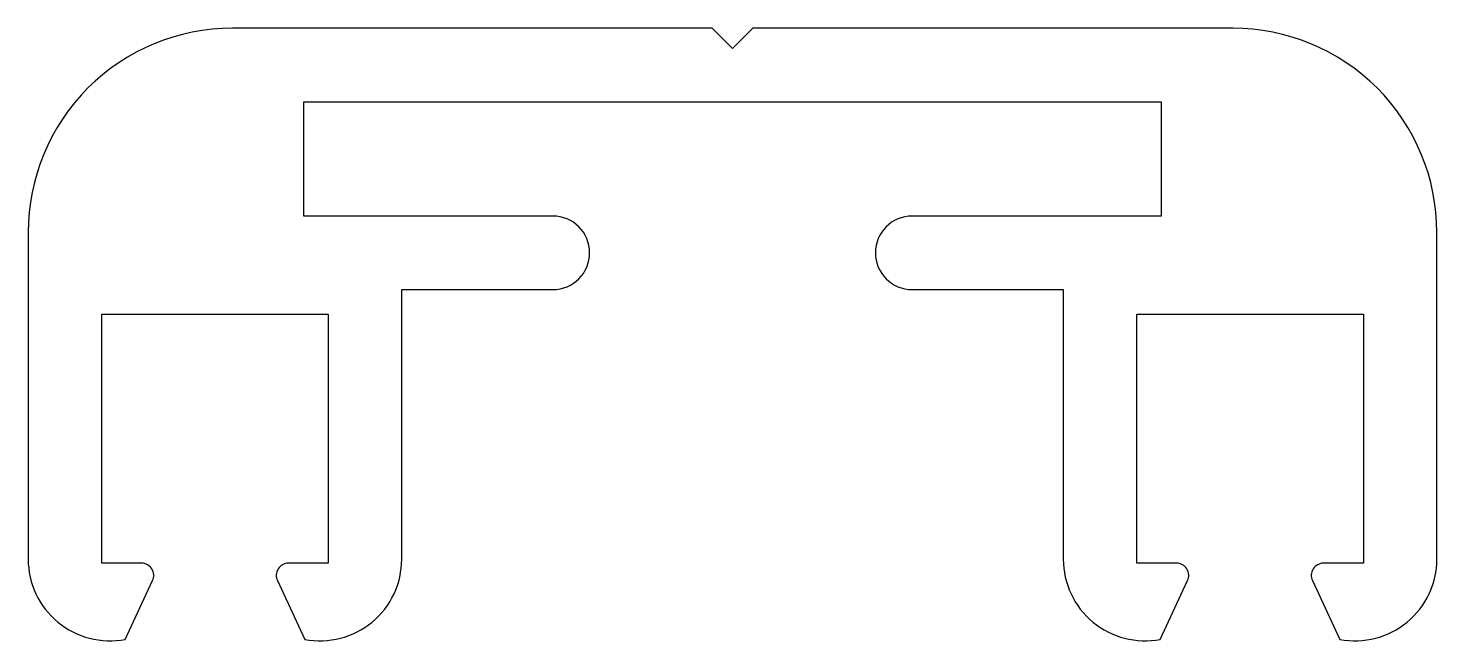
# Model space of a CAD drawing. Extents: x -646.4 to -611.9, y 77.5 to 92.5.
import ezdxf

# ---------------------------------------------------------------- set-up
doc = ezdxf.new("R2010")
doc.units = 0
doc.layers.add('ANA', color=220, linetype='CONTINUOUS')

msp = doc.modelspace()

# ---------------------------------------------------------------- linework, layer by layer
at = {"layer": 'ANA', "color": 0}
msp.add_lwpolyline([(-628.696, 92.459), (-629.196, 91.959), (-629.696, 92.459), (-641.446, 92.459, 0.414214), (-646.446, 87.459), (-646.446, 79.459, 0.470851), (-644.07, 77.495), (-643.4, 78.932, 0.548619), (-643.671, 79.359), (-644.646, 79.359), (-644.646, 85.459), (-639.096, 85.459), (-639.096, 79.359), (-640.071, 79.359, 0.548619), (-640.343, 78.932), (-639.673, 77.495, 0.470851), (-637.296, 79.459), (-637.296, 86.059), (-633.596, 86.059, 1), (-633.596, 87.859), (-639.696, 87.859), (-639.696, 90.659), (-629.196, 90.659), (-618.696, 90.659), (-618.696, 87.859), (-624.796, 87.859, 1), (-624.796, 86.059), (-621.096, 86.059), (-621.096, 79.459, 0.470851), (-618.72, 77.495), (-618.05, 78.932, 0.548619), (-618.321, 79.359), (-619.296, 79.359), (-619.296, 85.459), (-613.746, 85.459), (-613.746, 79.359), (-614.721, 79.359, 0.548619), (-614.993, 78.932), (-614.323, 77.495, 0.470851), (-611.946, 79.459), (-611.946, 87.459, 0.414214), (-616.946, 92.459)], format="xyb", close=True, dxfattribs=at)

doc.saveas('drawing.dxf')
